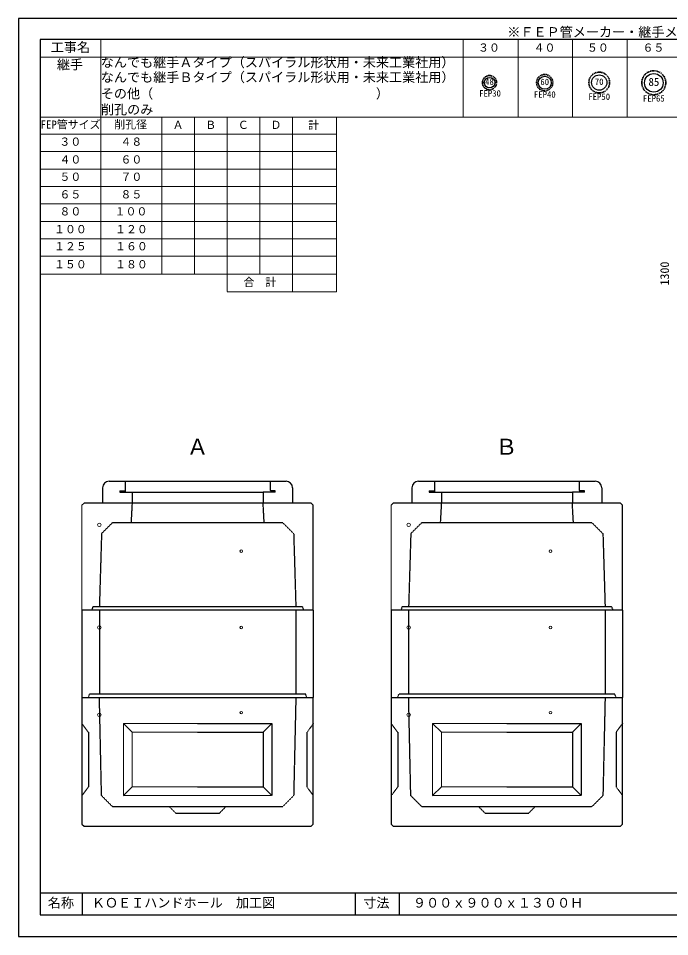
# Model space of a CAD drawing. Units: millimetres, scale not verified. Extents: x -297 to 298, y -210 to 210.
# Drawn here: x -297 to 1.3, y -210 to 210.5 of the extents above; entities that cross this region are included whole.
import ezdxf
from ezdxf.enums import TextEntityAlignment as Align

# ---------------------------------------------------------------- set-up
doc = ezdxf.new("R2010")
doc.units = ezdxf.units.MM
doc.linetypes.add('USER1', pattern=[12.95, 6.35, -3.175, 0.25, -3.175])
doc.linetypes.add('USER2', pattern=[4.7625, 3.175, -1.5875])
doc.layers.add('0-0', color=7, linetype='Continuous')
for name, color, linetype, lineweight in [('0-1_0', 9, 'Continuous', 25), ('0-2_dims', 7, 'Continuous', 18), ('0-3_pen1実線', 4, 'Continuous', 13), ('0-4_pen2実線', 3, 'Continuous', 13), ('0-5_pen3実線', 7, 'Continuous', 25), ('0-6_pen4実線', 7, 'Continuous', 25), ('0-7_pen2破線', 3, 'USER2', 25), ('0-8_鉄筋', 7, 'Continuous', 25), ('0-9_draw', 7, 'Continuous', 13)]:
    doc.layers.add(name, color=color, linetype=linetype, lineweight=lineweight)
doc.styles.add('ＭＳ ゴシック', font='')
doc.styles.get('ＭＳ ゴシック').set_extended_font_data('MS Gothic')

# ---------------------------------------------------------------- blocks, each defined once
blk = doc.blocks.new('部分図 1')
at = {"layer": '0-1_0'}
blk.add_lwpolyline([(0, 0), (11898, 0), (11898, 8410), (0, 8410)], close=True, dxfattribs=at)
at = {"layer": '0-2_dims'}
for p, q in [((755, 6066.2), (755, 8214.9)), ((4076.1, 7506.2), (4076.1, 8214.9)), ((4076.1, 7506.2), (4076.1, 8214.9)), ((4578.1, 7506.2), (4578.1, 8214.9)), ((5077.1, 7506.2), (5077.1, 8214.9)), ((5577.1, 7506.2), (5577.1, 8214.9)), ((200, 8055.2), (4076.1, 8055.2)), ((4076.1, 8055), (8075.1, 8055)), ((200, 7506.2), (4076.1, 7506.2)), ((1313, 6066.2), (1313, 7506.6)), ((1313, 6066.2), (1313, 7506.2)), ((1613, 6066.2), (1613, 7506.2)), ((1912, 5907.4), (1912, 7506.2)), ((2211, 6066.2), (2211, 7506.2)), ((2511, 5905.4), (2511, 7506.2)), ((8075.1, 7506.2), (4076.1, 7506.2)), ((200, 7348.4), (2913, 7348.4)), ((199.94, 7189.4), (2912.94, 7189.4)), ((199.94, 7027.6), (2912.94, 7027.6)), ((199.94, 6869.8), (2912.94, 6869.8)), ((199.94, 6710.8), (2912.94, 6710.8)), ((199.94, 6549.8), (2912.94, 6549.8)), ((199.94, 6389.8), (2912.94, 6389.8)), ((199.94, 6231), (2912.94, 6231)), ((2913, 6066.2), (2913, 5905.5)), ((1912, 5905.5), (2913, 5905.5))]:
    blk.add_line(p, q, dxfattribs=at)
blk.add_lwpolyline([(200, 6066.2), (2913, 6066.2), (2913, 7506.2), (200, 7506.2)], close=True, dxfattribs=at)
at = {"layer": '0-3_pen1実線'}
for p, q in [((2242, 4065.04), (2247.96, 4071)), ((5075, 4065.04), (5080.96, 4071))]:
    blk.add_line(p, q, dxfattribs=at)
at = {"layer": '0-4_pen2実線'}
for p, q in [((2354, 4083), (2354, 4071)), ((5187, 4083), (5187, 4071))]:
    blk.add_line(p, q, dxfattribs=at)
for centre, radius in [((742, 3771), 16), ((3575, 3771), 16), ((2042, 3531), 12), ((4875, 3531), 12), ((742, 2831), 16), ((2042, 2831), 12), ((3575, 2831), 16), ((4875, 2831), 12), ((742, 2031.3), 16), ((2042, 2051.3), 12), ((3575, 2031.3), 16), ((4875, 2051.3), 12)]:
    blk.add_circle(centre, radius, dxfattribs=at)
at = {"layer": '0-5_pen3実線'}
for p, q in [((832, 4171), (2452, 4171)), ((3665, 4171), (5285, 4171)), ((772, 4111), (772, 3971)), ((2512, 4111), (2512, 3971)), ((3605, 4111), (3605, 3971)), ((5345, 4111), (5345, 3971)), ((2682, 3971), (602, 3971)), ((2702, 3951), (2682, 3971)), ((5515, 3971), (3435, 3971)), ((5535, 3951), (5515, 3971)), ((2702, 2991), (2702, 3951)), ((5535, 2991), (5535, 3951)), ((2702, 2991), (582, 2991)), ((582, 2991), (582, 2191)), ((2702, 2991), (2702, 2191)), ((3415, 2991), (3415, 2191)), ((5535, 2991), (3415, 2991)), ((5535, 2991), (5535, 2191)), ((582, 2191), (2702, 2191)), ((2702, 1031.3), (2702, 2191.3)), ((3415, 2191), (5535, 2191)), ((5535, 1031.3), (5535, 2191.3)), ((2322, 1951.3), (2242, 1871.3)), ((5155, 1951.3), (5075, 1871.3)), ((1642, 1371.3), (2242, 1371.3)), ((2242, 1371.3), (2322, 1291.3)), ((4475, 1371.3), (5075, 1371.3)), ((5075, 1371.3), (5155, 1291.3)), ((962, 1291.3), (2317.45, 1295.85)), ((3795, 1291.3), (5150.45, 1295.85)), ((602, 1011.3), (2682, 1011.3)), ((2702, 1031.3), (2682, 1011.3)), ((3435, 1011.3), (5515, 1011.3)), ((5535, 1031.3), (5515, 1011.3)), ((586, 400), (586, 200)), ((3488, 400), (3488, 200))]:
    blk.add_line(p, q, dxfattribs=at)
for points in [[(582, 2191.3), (582, 1031.3), (602, 1011.3)], [(3415, 2191.3), (3415, 1031.3), (3435, 1011.3)], [(1642, 1951.3), (2322, 1951.3), (2322, 1291.3)], [(4475, 1951.3), (5155, 1951.3), (5155, 1291.3)], [(1642, 1871.3), (2242, 1871.3), (2242, 1371.3)], [(4475, 1871.3), (5075, 1871.3), (5075, 1371.3)]]:
    blk.add_lwpolyline(points, dxfattribs=at)
for centre, start, end in [((832, 4111), 90, 180), ((2452, 4111), 0, 90), ((3665, 4111), 90, 180), ((5285, 4111), 0, 90)]:
    blk.add_arc(centre, 60, start, end, dxfattribs=at)
at = {"layer": '0-6_pen4実線'}
for p, q in [((200, 400), (11709, 400)), ((3085.3, 400), (3085.3, 200))]:
    blk.add_line(p, q, dxfattribs=at)
blk.add_lwpolyline([(200, 200), (11709, 200), (11709, 8215), (200, 8215)], close=True, dxfattribs=at)
at = {"layer": '0-7_pen2破線'}
for p, q in [((978, 4171), (978, 4071)), ((2306, 4171), (2306, 4083)), ((3811, 4171), (3811, 4071)), ((5139, 4171), (5139, 4083)), ((930, 4083), (978, 4083)), ((930, 4083), (930, 4071)), ((930, 4071), (2242, 4071)), ((1042, 4071), (1042, 3971)), ((2354, 4071), (2242, 4071)), ((2242, 4071), (2242, 3971)), ((2354, 4083), (2306, 4083)), ((3763, 4083), (3811, 4083)), ((3763, 4083), (3763, 4071)), ((3763, 4071), (5075, 4071)), ((3875, 4071), (3875, 3971)), ((5187, 4071), (5075, 4071)), ((5075, 4071), (5075, 3971)), ((5187, 4083), (5139, 4083)), ((1042, 3971), (1032, 3791)), ((2252, 3791), (2242, 3971)), ((3875, 3971), (3865, 3791)), ((5085, 3791), (5075, 3971)), ((762, 3691), (862, 3791)), ((1642, 3791), (862, 3791)), ((2422, 3791), (1642, 3791)), ((2422, 3791), (2522, 3691)), ((3595, 3691), (3695, 3791)), ((4475, 3791), (3695, 3791)), ((5255, 3791), (4475, 3791)), ((5255, 3791), (5355, 3691)), ((762, 3691), (742, 3021)), ((2522, 3691), (2542, 3021)), ((3595, 3691), (3575, 3021)), ((5355, 3691), (5375, 3021)), ((682, 3021), (672, 2991)), ((1642, 3021), (682, 3021)), ((742, 2991), (742, 2221)), ((2602, 3021), (1642, 3021)), ((2542, 2991), (2542, 2221)), ((2602, 3021), (2612, 2991)), ((3515, 3021), (3505, 2991)), ((4475, 3021), (3515, 3021)), ((3575, 2991), (3575, 2221)), ((5435, 3021), (4475, 3021)), ((5375, 2991), (5375, 2221)), ((5435, 3021), (5445, 2991)), ((642, 2191), (652, 2221)), ((1642, 2221), (652, 2221)), ((2632, 2221), (1642, 2221)), ((2642, 2191), (2632, 2221)), ((3475, 2191), (3485, 2221)), ((4475, 2221), (3485, 2221)), ((5465, 2221), (4475, 2221)), ((5475, 2191), (5465, 2221)), ((582, 1951.3), (642, 1871.3)), ((2702, 1951.3), (2642, 1871.3)), ((3415, 1951.3), (3475, 1871.3)), ((5535, 1951.3), (5475, 1871.3)), ((642, 1871.3), (642, 1371.3)), ((2642, 1871.3), (2642, 1371.3)), ((3475, 1871.3), (3475, 1371.3)), ((5475, 1871.3), (5475, 1371.3)), ((642, 1371.3), (582, 1291.3)), ((2642, 1371.3), (2702, 1291.3)), ((3475, 1371.3), (3415, 1291.3)), ((5475, 1371.3), (5535, 1291.3)), ((862, 1191.3), (2422, 1191.3)), ((1442, 1131.3), (1382, 1191.3)), ((3695, 1191.3), (5255, 1191.3)), ((4275, 1131.3), (4215, 1191.3))]:
    blk.add_line(p, q, dxfattribs=at)
for points in [[(862, 1191.3), (762, 1291.3), (742.65, 2191.3)], [(2542, 2191.3), (2522, 1291.3), (2422, 1191.3)], [(3695, 1191.3), (3595, 1291.3), (3575.65, 2191.3)], [(5375, 2191.3), (5355, 1291.3), (5255, 1191.3)], [(1442, 1131.3), (1842, 1131.3), (1902, 1191.3)], [(4275, 1131.3), (4675, 1131.3), (4735, 1191.3)]]:
    blk.add_lwpolyline(points, dxfattribs=at)
at = {"layer": '0-8_鉄筋', "color": 1, "linetype": 'USER1', "lineweight": 35}
for centre, radius in [((5321.2, 7822.4), 95), ((5821, 7820.3), 110), ((4316.2, 7821.4), 65), ((4822.2, 7821.3), 75)]:
    blk.add_circle(centre, radius, dxfattribs=at)
at = {"layer": '0-8_鉄筋', "color": 1}
for centre, radius in [((4316.2, 7821.4), 48), ((4822.2, 7820.4), 60), ((5321.2, 7822.4), 70), ((5821.2, 7819.4), 85)]:
    blk.add_circle(centre, radius, dxfattribs=at)
at = {"layer": '0-9_draw'}
for p, q in [((582, 3951), (602, 3971)), ((3415, 3951), (3435, 3971)), ((582, 3951), (582, 2991)), ((3415, 3951), (3415, 2991)), ((962, 1951.3), (962, 1291.3)), ((962, 1951.3), (1042, 1871.3)), ((962, 1951.3), (1642, 1951.3)), ((3795, 1951.3), (3795, 1291.3)), ((3795, 1951.3), (3875, 1871.3)), ((3795, 1951.3), (4475, 1951.3)), ((1042, 1871.3), (1042, 1371.3)), ((1042, 1871.3), (1642, 1871.3)), ((3875, 1871.3), (3875, 1371.3)), ((3875, 1871.3), (4475, 1871.3)), ((1042, 1371.3), (962, 1291.3)), ((1042, 1371.3), (1642, 1371.3)), ((3875, 1371.3), (3795, 1291.3)), ((3875, 1371.3), (4475, 1371.3))]:
    blk.add_line(p, q, dxfattribs=at)
at = {"layer": '0-2_dims', "style": 'ＭＳ ゴシック'}
for s, height, p in [('※ＦＥＰ管メーカー・継手メーカーに依り、削孔径は異なります。', 87.98, (4478.92, 8214.83)), ('工事名', 87.98, (297, 8074.9)), ('３０', 73.31, (4211.1, 8082.9)), ('４０', 73.31, (4720.1, 8082.9)), ('５０', 73.31, (5209.1, 8082.9)), ('６５', 73.31, (5718.1, 8082.9)), ('継手', 87.98, (353, 7916.9)), ('なんでも継手Ａタイプ（スパイラル形状用・未来工業社用）\u3000\u3000', 87.98, (755, 7936.9)), ('なんでも継手Ｂタイプ（スパイラル形状用・未来工業社用）\u3000\u3000', 87.98, (755, 7800.9)), ('その他（\u3000\u3000\u3000\u3000\u3000\u3000\u3000\u3000\u3000\u3000\u3000\u3000\u3000\u3000\u3000\u3000\u3000）', 87.98, (755, 7650.9)), ('削孔のみ', 87.98, (756, 7504.9)), ('FEP管サイズ', 73.31, (203, 7379.3)), ('削孔径', 73.31, (879, 7379.3)), ('Ａ', 73.31, (1413, 7375.3)), ('Ｂ', 73.31, (1712, 7375.3)), ('Ｃ', 73.31, (2011, 7375.3)), ('Ｄ', 73.31, (2310, 7375.3)), ('計', 73.31, (2655, 7375.3)), ('３０', 73.31, (376, 7221.3)), ('４８', 73.31, (935, 7221.3)), ('４０', 73.31, (376.9, 7058.3)), ('６０', 73.31, (935.9, 7058.3)), ('５０', 73.31, (376.9, 6899.9)), ('７０', 73.31, (935.9, 6899.9)), ('６５', 73.31, (376.9, 6738.9)), ('８５', 73.31, (935.9, 6738.9)), ('８０', 73.31, (377, 6582.9)), ('１００', 73.31, (882, 6582.9)), ('１００', 73.31, (326.9, 6419.9)), ('１２０', 73.31, (885.9, 6419.9)), ('１２５', 73.31, (326.9, 6263.5)), ('１６０', 73.31, (885.9, 6263.5)), ('１５０', 73.31, (326.9, 6098.5)), ('１８０', 73.31, (885.9, 6098.5)), ('合\u3000計', 73.31, (2063, 5935.3))]:
    blk.add_text(s, height=height, dxfattribs=at).set_placement(p, align=Align.BOTTOM_LEFT)
blk.add_text('1300', height=80.65, rotation=90, dxfattribs=at).set_placement((5985, 5963), align=Align.BOTTOM_LEFT)
at = {"layer": '0-5_pen3実線', "style": 'ＭＳ ゴシック'}
for s, p in [('名称', (270, 240)), ('ＫＯＥＩハンドホール\u3000加工図', (673, 240)), ('寸法', (3159.2, 240)), ('９００ｘ９００ｘ１３００Ｈ', (3615, 240))]:
    blk.add_text(s, height=87.98, dxfattribs=at).set_placement(p, align=Align.BOTTOM_LEFT)
at = {"layer": '0-8_鉄筋', "style": 'ＭＳ ゴシック'}
for s, height, p in [('48', 58.65, (4276, 7782.3)), ('60', 58.65, (4782, 7781.3)), ('70', 58.65, (5281, 7783.3)), ('85', 73.31, (5772, 7769.1)), ('FEP30', 58.65, (4221.2, 7676.4)), ('FEP40', 58.65, (4723, 7666.2)), ('FEP50', 58.65, (5221.4, 7646)), ('FEP65', 58.65, (5721.6, 7630.3)), ('Ａ', 146.6, (1541.87, 4369.4)), ('Ｂ', 146.6, (4370.87, 4369.4))]:
    blk.add_text(s, height=height, dxfattribs=at).set_placement(p, align=Align.BOTTOM_LEFT)

msp = doc.modelspace()

# ---------------------------------------------------------------- block references
at = {"layer": '0-0', "xscale": 0.05, "yscale": 0.05}
msp.add_blockref('部分図 1', (-297, -210), dxfattribs=at)

doc.saveas('drawing.dxf')
